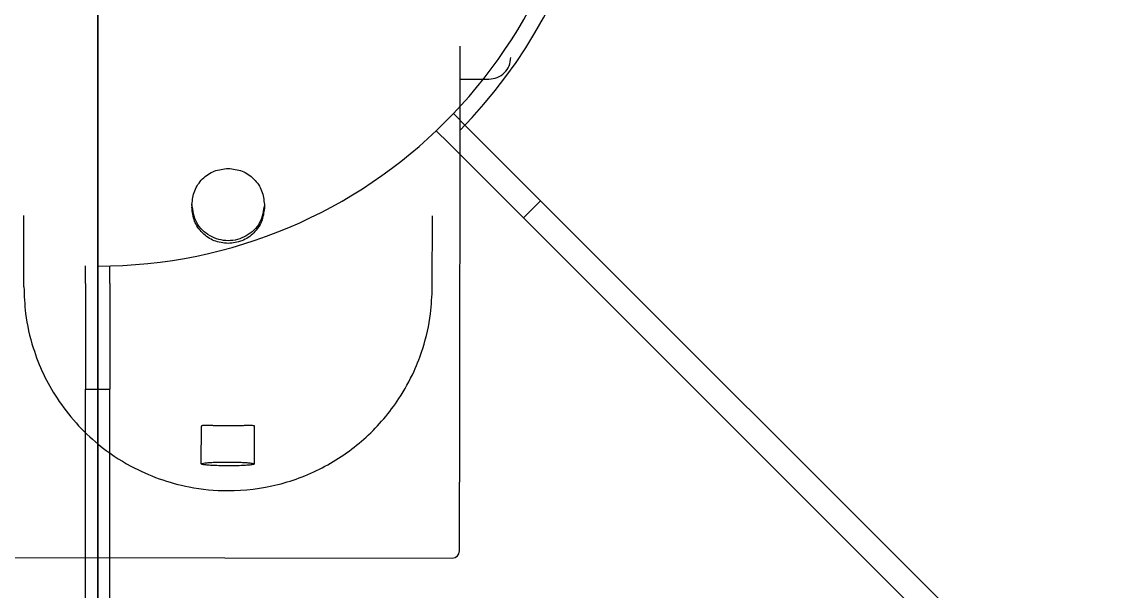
# Model space of a CAD drawing. Header units: inches. Extents: x -233729 to 737493, y -275239 to 196021.
# Drawn here: x 477971.5 to 478420.7, y 15717.9 to 15953.8 of the extents above; entities that cross this region are included whole.
import ezdxf

# ---------------------------------------------------------------- set-up
doc = ezdxf.new("R2010")
doc.units = ezdxf.units.IN
doc.header["$MEASUREMENT"] = 0
doc.layers.add('P_AX', color=7, linetype='Continuous')

# ---------------------------------------------------------------- blocks, each defined once
blk = doc.blocks.new('A$C48CB4C16')
at = {"color": 1}
for p, q in [((4100.563839911716, 4905.529219102699, 710.6645883361932), (4100.563442086892, 9006.094285901781, 710.6645883361932)), ((4100.563442086892, 9006.094285901781, 710.6645883361932), (4100.564237736306, 804.9665521970918, 710.6645883361932))]:
    blk.add_line(p, q, dxfattribs=at)
at = {"layer": 'P_AX', "color": 6, "linetype": 'ByBlock', "lineweight": -2}
for p, q in [((4095.563839911716, 5307.261970420021, 710.6645883361932), (4095.563839911716, 5159.708277238185, 710.6645883361932)), ((4105.563839911716, 5307.261970420021, 710.6645883361932), (4105.563839911716, 5159.708277238185, 710.6645883361932)), ((3711.846739649191, 5301.317387177261, 710.6645883361932), (3924.367638174561, 5088.796488652124, 710.6645883361932)), ((3704.775671837386, 5294.24631936534, 710.6645883361932), (3917.29657036264, 5081.725420840204, 710.6645883361932)), ((4105.563839911716, 5159.708277238185, 710.6645883361932), (4095.563839911716, 5159.708277238185, 710.6645883361932)), ((4095.563839911716, 5115.979282120827, 710.6645883361932), (4095.563839911716, 5159.708277238185, 710.6645883361932)), ((4105.563839911716, 5115.979282120827, 710.6645883361932), (4105.563839911716, 5159.708277238185, 710.6645883361932)), ((4095.563839911716, 5115.979282120827, 710.6645883361932), (4095.563839911716, 5108.667694040692, 710.6645883361932)), ((4105.563839911716, 5115.979282120827, 710.6645883361932), (4105.563839911716, 5108.667694040692, 710.6645883361932)), ((3924.367638174561, 5088.796488652124, 710.6645883361932), (3917.29657036264, 5081.725420840204, 710.6645883361932)), ((3955.288707156666, 5057.875419669903, 710.6645883361932), (3924.367638174561, 5088.796488652124, 710.6645883361932)), ((3948.217639344861, 5050.804351857983, 710.6645883361932), (3917.29657036264, 5081.725420840204, 710.6645883361932)), ((3955.288707156666, 5057.875419669903, 710.6645883361932), (3960.458780669375, 5052.705346156962, 710.6645883361932)), ((3948.217639344861, 5050.804351857983, 710.6645883361932), (3953.387712857453, 5045.63427834504, 710.6645883361932))]:
    blk.add_line(p, q, dxfattribs=at)
at = {"layer": 'P_AX', "color": 6, "linetype": 'Continuous'}
for p, q in [((4247.875198818045, 5229.363916033531, 710.6645883361932), (3953.875334747252, 5229.64662530937, 710.6645883361932)), ((3950.872452534968, 5226.649702690194, 710.6645883361932), (3950.843324634363, 5198.241444531945, 710.6645883361932)), ((3950.669717758545, 5017.638663504391, 710.6645883361932), (3950.843324634363, 5198.241444531945, 710.6645883361932)), ((4035.695523705566, 5190.676248210134, 710.6645883361932), (4035.680448726984, 5174.998132632698, 710.6645883361932)), ((4057.69551353564, 5190.655094559422, 710.6645883361932), (4057.680438556941, 5174.976978982451, 710.6645883361932)), ((3962.125426373561, 5117.46380843653, 710.6645883361932), (3962.09662293538, 5087.901913979209, 710.6645883361932)), ((4131.125346153974, 5117.299144472115, 710.6645883361932), (4131.096542715794, 5087.737250014792, 710.6645883361932)), ((4031.592164051486, 5083.291759700633, 710.6645883361932), (4031.593271377263, 5084.428243739648, 710.6645883361932)), ((4031.593271377263, 5084.428243739648, 710.6645883361932), (4031.593569097225, 5084.733803332902, 710.6645883361932)), ((4061.592149811331, 5083.262529411006, 710.6645883361932), (4061.593257137109, 5084.399013450021, 710.6645883361932)), ((3950.682884900481, 5031.336407427794, 710.6645883361932), (3938.684646884562, 5031.347944893061, 710.6645883361932))]:
    blk.add_line(p, q, dxfattribs=at)
at = {"layer": 'P_AX', "color": 6}
blk.add_line((4100.563839911716, 5112.547959924328, 710.6645883361932), (4100.563839911716, 4698.510478281068, 710.6645883361932), dxfattribs=at)
for radius in [4100.563866852364, 761.7891955324333]:
    blk.add_circle((4100.5638399116, 4905.530419049437, 710.6645883361932), radius, dxfattribs=at)
at = {"layer": 'P_AX', "color": 6, "linetype": 'Continuous'}
for centre, radius, start, end in [((3953.872450958007, 5226.646626695643, 710.6645883361932), 3.000000000000533, 89.94492367391823, 179.9412528122837), ((4100.563839911716, 4905.529219102699, 710.6645883361932), 209.9999999999999, 135.5303244340491, 198.5971275728457)]:
    blk.add_arc(centre, radius, start, end, dxfattribs=at)
at = {"layer": 'P_AX', "color": 6, "linetype": 'ByBlock', "lineweight": -2}
blk.add_arc((4100.563839911716, 4905.529219102699, 710.6645883361932), 203.2000000000003, 90, 180, dxfattribs=at)
blk.add_arc((4100.563839911716, 4905.529219102699, 710.6645883361932), 203.2000000000003, 90, 180, dxfattribs=at)
at = {"layer": 'P_AX', "color": 6, "linetype": 'Continuous'}
for points in [[(4131.125346153974, 5117.299144472115, 710.6645883361932), (4130.404147867696, 5128.378278877239, 710.6645883361932), (4127.243614896899, 5142.652774192511, 710.6645883361932), (4123.036695016781, 5153.393676838955, 710.6645883361932), (4117.401570845163, 5163.461056669826, 710.6645883361932), (4100.258660687832, 5182.562151145774, 710.6645883361932), (4086.867505785543, 5191.550648963662, 710.6645883361932), (4062.714965549298, 5200.187674737188, 710.6645883361932), (4046.707571054576, 5201.730369070663, 710.6645883361932), (4025.988236770034, 5199.176218805021, 710.6645883361932), (4006.527875506669, 5191.628927356216, 710.6645883361932), (3989.482786045527, 5179.519514255344, 710.6645883361932), (3975.939130653279, 5163.59888967185, 710.6645883361932), (3969.691556183738, 5152.268123944408, 710.6645883361932), (3966.056556499447, 5142.809825746461, 710.6645883361932), (3962.868213034003, 5128.541516417755, 710.6645883361932), (3962.125426373561, 5117.46380843653, 710.6645883361932)], [(4035.695523705566, 5190.676248210134, 710.6645883361932), (4036.076553844497, 5190.882809358767, 710.6645883361932), (4037.169787919032, 5191.071386244265, 710.6645883361932), (4038.901054361718, 5191.232788393858, 710.6645883361932), (4041.196181604871, 5191.357825336165, 710.6645883361932), (4044.804339724477, 5191.448795977632, 710.6645883361932), (4048.588200013968, 5191.445157682641, 710.6645883361932), (4052.19617651985, 5191.347248511041, 710.6645883361932), (4054.491059065912, 5191.217798136758, 710.6645883361932), (4056.222011921578, 5191.053066958791, 710.6645883361932), (4057.314881330356, 5190.862388069394, 710.6645883361932), (4057.69551353564, 5190.655094559422, 710.6645883361932)], [(4046.694745845394, 5189.872547387263, 710.6645883361932), (4043.840053296065, 5189.902466610658, 710.6645883361932), (4041.201770565472, 5189.983800090502, 710.6645883361932), (4038.916804781882, 5190.112327227953, 710.6645883361932), (4037.164869958069, 5190.278771889514, 710.6645883361932), (4036.072209295817, 5190.470054257779, 710.6645883361932), (4035.695523705566, 5190.676248210134, 710.6645883361932)], [(4057.69551353564, 5190.655094559422, 710.6645883361932), (4057.318431232357, 5190.449625140175, 710.6645883361932), (4056.225402259967, 5190.260444194197, 710.6645883361932), (4054.473146776203, 5190.097368820222, 710.6645883361932), (4052.187933474896, 5189.973236076652, 710.6645883361932), (4049.549494646838, 5189.89697649528, 710.6645883361932), (4046.694745845394, 5189.872547387263, 710.6645883361932)], [(4035.680448726984, 5174.998132632698, 710.6645883361932), (4035.821456411038, 5174.889721983696, 710.6645883361932), (4036.158489655354, 5174.827601790546, 710.6645883361932), (4036.760987435584, 5174.788726804896, 710.6645883361932), (4037.556456320453, 5174.777728492978, 710.6645883361932), (4038.666990100522, 5174.789257544677, 710.6645883361932), (4039.993675829377, 5174.817095918699, 710.6645883361932), (4041.524132419028, 5174.852032823606, 710.6645883361932), (4043.09909966914, 5174.882522304662, 710.6645883361932), (4044.812134848558, 5174.90431274113, 710.6645883361932), (4046.683339423966, 5174.911592694118, 710.6645883361932), (4048.550267123617, 5174.900701806999, 710.6645883361932), (4050.259682654403, 5174.875669554925, 710.6645883361932), (4051.831550412345, 5174.842232886355, 710.6645883361932), (4053.3649462373, 5174.804283917534, 710.6645883361932), (4054.693907670444, 5174.773838385593, 710.6645883361932), (4055.806013172026, 5174.760177282735, 710.6645883361932), (4056.600811223499, 5174.76969190885, 710.6645883361932), (4057.202810695511, 5174.807448746754, 710.6645883361932), (4057.539446981624, 5174.868910095772, 710.6645883361932), (4057.680438556941, 5174.976978982451, 710.6645883361932)], [(4031.593569097225, 5084.733803332902, 710.6645883361932), (4032.798677219078, 5090.290635435029, 710.6645883361932), (4035.996907301712, 5095.002885871685, 710.6645883361932), (4040.866367512616, 5098.241241767655, 710.6645883361932), (4046.607649661251, 5099.374580400183, 710.6645883361932)], [(4046.607649661251, 5099.374580400183, 710.6645883361932), (4052.346830234164, 5098.230165604155, 710.6645883361932), (4057.210100799333, 5094.982352136288, 710.6645883361932), (4060.456968631479, 5090.12546109094, 710.6645883361932), (4061.593257137109, 5084.399013450021, 710.6645883361932)], [(4031.592164051486, 5083.291759700633, 710.6645883361932), (4033.609292791457, 5090.770149211984, 710.6645883361932), (4039.104784634895, 5096.241016295857, 710.6645883361932), (4046.606733787107, 5098.237840127784, 710.6645883361932), (4054.104777514818, 5096.22640115081, 710.6645883361932), (4059.589597927057, 5090.744835471852, 710.6645883361932), (4061.592149811331, 5083.262529411006, 710.6645883361932)], [(4046.577771527343, 5068.316192750938, 710.6645883361932), (4040.838590954431, 5069.4606075465, 710.6645883361932), (4035.975320389261, 5072.708421014834, 710.6645883361932), (4032.728452557115, 5077.565312059714, 710.6645883361932), (4031.592164051486, 5083.291759700633, 710.6645883361932)], [(4061.592149811331, 5083.262529411006, 710.6645883361932), (4060.44474119076, 5077.538395197715, 710.6645883361932), (4057.188513886882, 5072.68788727897, 710.6645883361932), (4052.319053675978, 5069.449531383465, 710.6645883361932), (4046.577771527343, 5068.316192750938, 710.6645883361932)], [(3938.684646884562, 5031.347944893061, 710.6645883361932), (3935.239850928076, 5030.667930762401, 710.6645883361932), (3932.318160413532, 5028.724887655235, 710.6645883361932), (3930.364431260386, 5025.814543965856, 710.6645883361932), (3929.676018607221, 5022.380028176704, 710.6645883361932)]]:
    blk.add_spline(points, degree=3, dxfattribs=at)

msp = doc.modelspace()

# ---------------------------------------------------------------- block references
at = {"color": 1, "rotation": 180.0000000029513}
msp.add_blockref('A$C48CB4C16', (482103.5383251106, 20961.31663733844, -710.6645883361924), dxfattribs=at)

doc.saveas('drawing.dxf')
